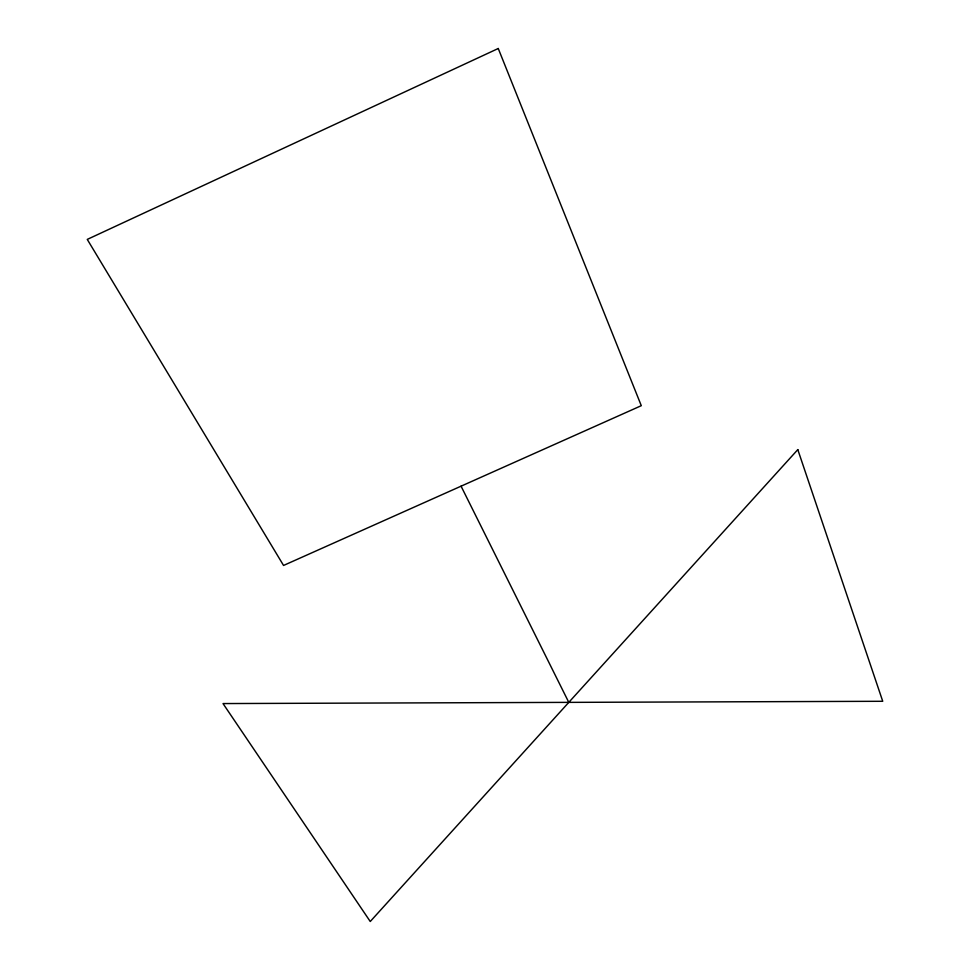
<?xml version="1.0" encoding="UTF-8"?>
<svg xmlns="http://www.w3.org/2000/svg" width="970" height="970" viewBox="0 0 970 970"><rect width="100%" height="100%" fill="white"/><g stroke="black" fill="none" stroke-linecap="round" stroke-linejoin="round"><path stroke-width="1.45" d="M461.065 486.176L568.796 702.365M797.801 449.619L370.249 921.5L223.015 703.565L882.736 701.286L797.801 449.619M498.253 48.5L87.264 239.408L283.555 565.449L641.291 405.69L498.253 48.5"/></g></svg>
